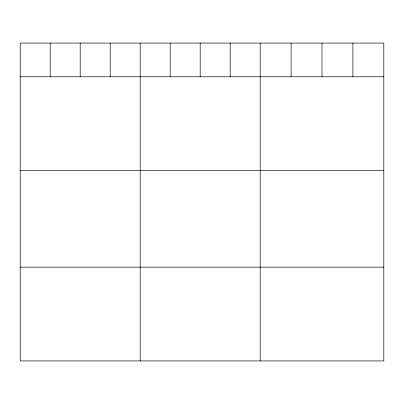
<?xml version="1.0" encoding="UTF-8"?>
<svg xmlns="http://www.w3.org/2000/svg" width="404" height="404" viewBox="0 0 404 404"><rect width="100%" height="100%" fill="white"/><g stroke="black" fill="none" stroke-linecap="round" stroke-linejoin="round"><path stroke-width="0.61" d="M383.8 76.79L383.8 360.934L20.2 360.934L20.2 43.066L383.8 43.066L383.8 76.79L20.2 76.79M20.2 170.559L383.8 170.559M20.2 267.165L383.8 267.165M352.894 43.066L352.894 76.79M321.988 43.066L321.988 76.79M291.082 43.066L291.082 76.79M260.176 43.066L260.176 360.934M230.179 43.066L230.179 76.79M200.182 43.066L200.182 76.79M170.185 43.066L170.185 76.79M140.188 43.066L140.188 360.934M110.191 43.066L110.191 76.79M80.194 43.066L80.194 76.79M50.197 43.066L50.197 76.79"/></g></svg>
